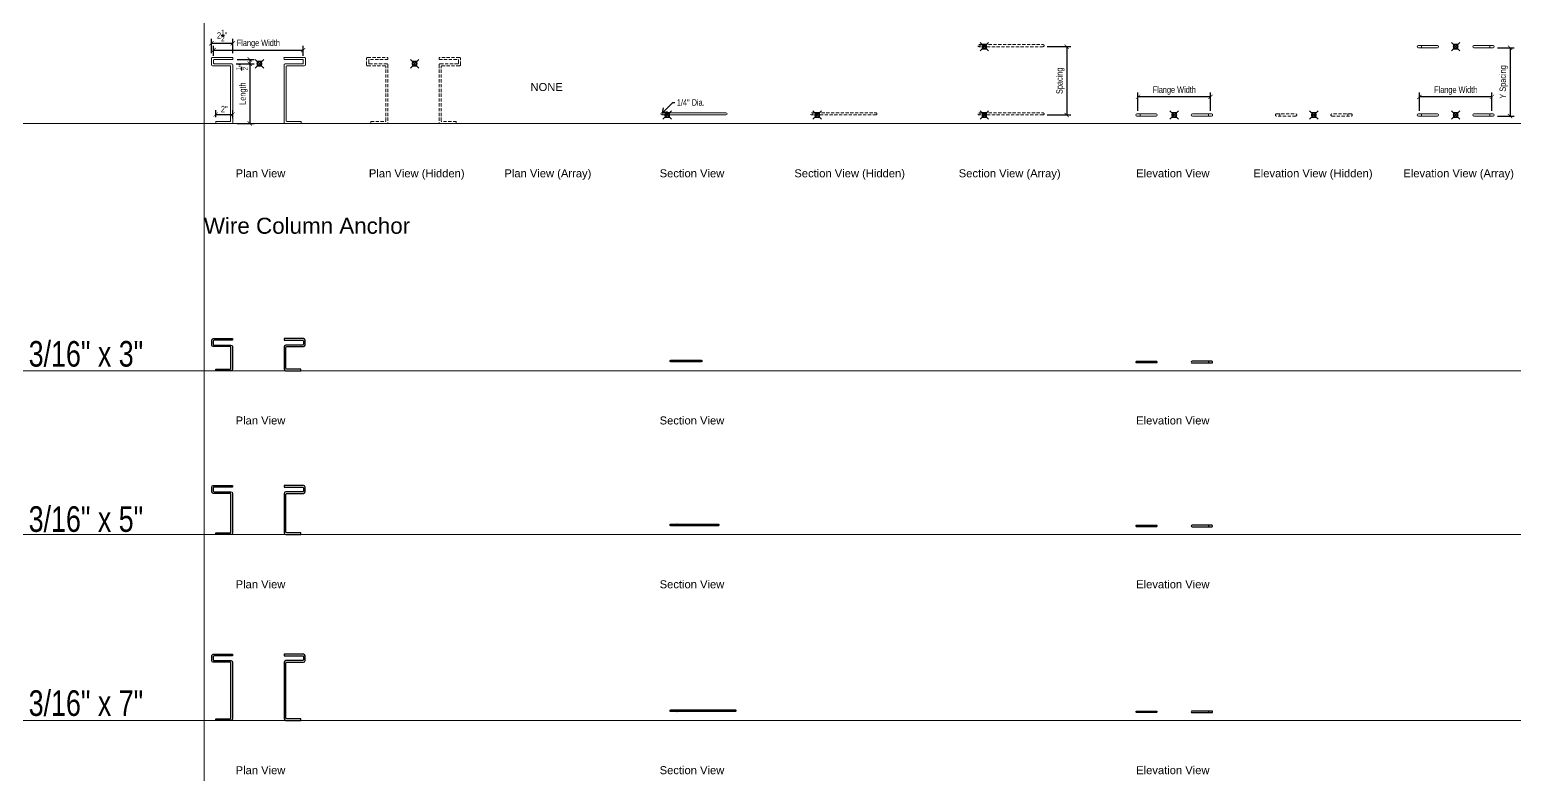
# Model space of a CAD drawing. Header units: inches. Extents: x 46 to 220, y -126 to 64.
# Drawn here: x 46 to 219.9, y -22.9 to 64.3 of the extents above; entities that cross this region are included whole.
import ezdxf
from ezdxf.enums import TextEntityAlignment as Align

# ---------------------------------------------------------------- set-up
doc = ezdxf.new("R2010")
doc.units = ezdxf.units.IN
doc.header["$LTSCALE"] = 48
doc.header["$MEASUREMENT"] = 0
doc.header["$PDMODE"] = 99
doc.header["$PDSIZE"] = 0.5
doc.linetypes.add('HIDDEN2', pattern=[0.1875, 0.125, -0.0625])
for name, color, linetype, lineweight in [('A-Anno-Dims', 211, 'Continuous', 25), ('A-Detl-Fine', 90, 'Continuous', 18), ('G-Anno-Ttlb', 213, 'Continuous', 50)]:
    doc.layers.add(name, color=color, linetype=linetype, lineweight=lineweight)
doc.layers.add('G-Anno-Nplt', color=140, linetype='Continuous', lineweight=18, plot=False)
doc.styles.add('Arch-Dim', font='arial.ttf', dxfattribs={"width": 0.75})
doc.styles.add('RomanS', font='romans.shx')
doc.dimstyles.new('Aec-Arch-I-96', dxfattribs={"dimscale": 96, "dimtxt": 0.09375, "dimasz": 0.0625, "dimexe": 0.0625, "dimexo": 0.0625, "dimgap": 0.03125, "dimtad": 1, "dimdec": 4, "dimzin": 3, "dimdsep": 46, "dimlunit": 4, "dimtxsty": 'Arch-Dim', "dimblk": 'ARCHTICK', "dimcen": 0.09375, "dimazin": 2, "dimtfac": 0.75, "dimtdec": 4, "dimtix": 1, "dimtmove": 2, "dimatfit": 2, "dimfxl": 1, "dimtolj": 1, "dimtzin": 0, "dimarcsym": 0})
doc.dimstyles.new('Aec-Arch-I-96$7', dxfattribs={"dimscale": 96, "dimtxt": 0.09375, "dimasz": 0.0625, "dimexe": 0.0625, "dimexo": 0.0625, "dimgap": 0.03125, "dimtad": 0, "dimdec": 4, "dimzin": 3, "dimdsep": 46, "dimlunit": 4, "dimtxsty": 'Arch-Dim', "dimblk": 'ARCHTICK', "dimcen": 0.09375, "dimazin": 2, "dimtfac": 0.75, "dimtdec": 4, "dimtix": 1, "dimtmove": 2, "dimatfit": 2, "dimfxl": 1, "dimtolj": 1, "dimtzin": 0, "dimarcsym": 0})

# ---------------------------------------------------------------- blocks, each defined once
blk = doc.blocks.new('Anno_Title_T2')
at = {"color": 0, "linetype": 'ByBlock', "lineweight": -2, "style": 'RomanS'}
blk.add_attdef('TITLE', (0, 0.5), '', height=1.25, dxfattribs=at)
blk.add_attdef('SCALE', text='', height=0.75, dxfattribs=at).set_placement((0, -0.5), align=Align.TOP_LEFT)
blk = doc.blocks.new('_ArchTick')
at = {"color": 0, "linetype": 'ByBlock', "const_width": 0.15}
blk.add_lwpolyline([(-0.5, -0.5), (0.5, 0.5)], dxfattribs=at)
blk = doc.blocks.new('*D4')
at = {"layer": 'A-Anno-Dims', "color": 8, "lineweight": -2, "transparency": 16777216}
for p, q in [((67.24, 61.55), (67.24, 63.2)), ((67.24, 62.7), (69.74, 62.7)), ((69.74, 61.55), (69.74, 63.2))]:
    blk.add_line(p, q, dxfattribs=at)
at = {"layer": 'Defpoints', "color": 0, "transparency": 16777216}
for p in [(69.74, 62.7), (67.24, 61.05), (69.74, 61.05)]:
    blk.add_point(p, dxfattribs=at)
at = {"layer": 'A-Anno-Dims', "color": 8, "lineweight": -2, "transparency": 16777216, "xscale": 0.5, "yscale": 0.5, "zscale": 0.5, "rotation": 180}
blk.add_blockref('_ArchTick', (67.24, 62.7), dxfattribs=at)
at = {"layer": 'A-Anno-Dims', "color": 8, "lineweight": -2, "transparency": 16777216, "xscale": 0.5, "yscale": 0.5, "zscale": 0.5}
blk.add_blockref('_ArchTick', (69.74, 62.7), dxfattribs=at)
at = {"layer": 'A-Anno-Dims', "color": 0, "transparency": 16777216, "insert": (68.49, 63.61), "char_height": 0.75, "attachment_point": 5, "style": 'Arch-Dim'}
blk.add_mtext('\\A1;2{\\H0.750000x;\\S1/2;}"', dxfattribs=at)
blk = doc.blocks.new('_Open90')
at = {"color": 0, "linetype": 'ByBlock', "lineweight": -2}
for p, q in [((0, 0), (-1, 0)), ((-0.5, 0.5), (0, 0)), ((0, 0), (-0.5, -0.5))]:
    blk.add_line(p, q, dxfattribs=at)
blk = doc.blocks.new('*D10')
at = {"layer": 'A-Anno-Dims', "color": 8, "lineweight": -2, "transparency": 16777216}
for p, q in [((70.12, 60.3), (72.23, 60.3)), ((70.24, 60.8), (72.23, 60.8)), ((71.73, 60.8), (71.73, 60.3))]:
    blk.add_line(p, q, dxfattribs=at)
at = {"layer": 'Defpoints', "color": 0, "transparency": 16777216}
for p in [(69.62, 60.3), (69.74, 60.8), (71.73, 60.3)]:
    blk.add_point(p, dxfattribs=at)
at = {"layer": 'A-Anno-Dims', "color": 8, "lineweight": -2, "transparency": 16777216, "xscale": 0.5, "yscale": 0.5, "zscale": 0.5}
for p, rotation in [((71.73, 60.8), 90), ((71.73, 60.3), 270)]:
    blk.add_blockref('_ArchTick', p, dxfattribs=dict(at, rotation=rotation))
at = {"layer": 'A-Anno-Dims', "color": 0, "transparency": 16777216, "insert": (70.82, 59.88), "char_height": 0.75, "attachment_point": 5, "rotation": 90, "style": 'Arch-Dim'}
blk.add_mtext('\\A1;{\\H0.750000x;\\S1/2;}"', dxfattribs=at)
blk = doc.blocks.new('*D5')
at = {"layer": 'A-Anno-Dims', "color": 8, "lineweight": -2, "transparency": 16777216}
for p, q in [((70.12, 60.3), (72.23, 60.3)), ((71.73, 60.3), (71.73, 53.3)), ((70.24, 53.3), (72.23, 53.3))]:
    blk.add_line(p, q, dxfattribs=at)
at = {"layer": 'Defpoints', "color": 0, "transparency": 16777216}
for p in [(69.62, 60.3), (69.74, 53.3), (71.73, 53.3)]:
    blk.add_point(p, dxfattribs=at)
at = {"layer": 'A-Anno-Dims', "color": 8, "lineweight": -2, "transparency": 16777216, "xscale": 0.5, "yscale": 0.5, "zscale": 0.5}
for p, rotation in [((71.73, 60.3), 90), ((71.73, 53.3), 270)]:
    blk.add_blockref('_ArchTick', p, dxfattribs=dict(at, rotation=rotation))
at = {"layer": 'A-Anno-Dims', "color": 0, "transparency": 16777216, "insert": (71, 56.8), "char_height": 0.75, "attachment_point": 5, "rotation": 90, "style": 'Arch-Dim'}
blk.add_mtext('\\A1;Length', dxfattribs=at)
blk = doc.blocks.new('*D6')
at = {"layer": 'A-Anno-Dims', "color": 8, "lineweight": -2, "transparency": 16777216}
for p, q in [((67.74, 54.05), (67.74, 54.86)), ((67.74, 54.36), (69.74, 54.36)), ((69.74, 53.92), (69.74, 54.86))]:
    blk.add_line(p, q, dxfattribs=at)
at = {"layer": 'Defpoints', "color": 0, "transparency": 16777216}
for p in [(69.74, 54.36), (67.74, 53.55), (69.74, 53.42)]:
    blk.add_point(p, dxfattribs=at)
at = {"layer": 'A-Anno-Dims', "color": 8, "lineweight": -2, "transparency": 16777216, "xscale": 0.5, "yscale": 0.5, "zscale": 0.5, "rotation": 180}
blk.add_blockref('_ArchTick', (67.74, 54.36), dxfattribs=at)
at = {"layer": 'A-Anno-Dims', "color": 8, "lineweight": -2, "transparency": 16777216, "xscale": 0.5, "yscale": 0.5, "zscale": 0.5}
blk.add_blockref('_ArchTick', (69.74, 54.36), dxfattribs=at)
at = {"layer": 'A-Anno-Dims', "color": 0, "transparency": 16777216, "insert": (68.74, 54.99), "char_height": 0.75, "attachment_point": 5, "style": 'Arch-Dim'}
blk.add_mtext('\\A1;2"', dxfattribs=at)
blk = doc.blocks.new('*D11')
at = {"layer": 'A-Anno-Dims', "color": 8, "lineweight": -2, "transparency": 16777216}
for p, q in [((67.49, 61.23), (67.49, 62.39)), ((67.49, 61.89), (77.99, 61.89)), ((77.99, 61.23), (77.99, 62.39))]:
    blk.add_line(p, q, dxfattribs=at)
at = {"layer": 'Defpoints', "color": 0, "transparency": 16777216}
for p in [(77.99, 61.89), (67.49, 60.73), (77.99, 60.73)]:
    blk.add_point(p, dxfattribs=at)
at = {"layer": 'A-Anno-Dims', "color": 8, "lineweight": -2, "transparency": 16777216, "xscale": 0.5, "yscale": 0.5, "zscale": 0.5, "rotation": 180}
blk.add_blockref('_ArchTick', (67.49, 61.89), dxfattribs=at)
at = {"layer": 'A-Anno-Dims', "color": 8, "lineweight": -2, "transparency": 16777216, "xscale": 0.5, "yscale": 0.5, "zscale": 0.5}
blk.add_blockref('_ArchTick', (77.99, 61.89), dxfattribs=at)
at = {"layer": 'A-Anno-Dims', "color": 0, "transparency": 16777216, "insert": (72.74, 62.63), "char_height": 0.75, "attachment_point": 5, "style": 'Arch-Dim'}
blk.add_mtext('\\A1;Flange Width', dxfattribs=at)
blk = doc.blocks.new('*D12')
at = {"layer": 'A-Anno-Dims', "color": 8, "lineweight": -2, "transparency": 16777216}
for p, q in [((165.16, 62.3), (167.93, 62.3)), ((167.43, 62.3), (167.43, 54.3)), ((165.16, 54.3), (167.93, 54.3))]:
    blk.add_line(p, q, dxfattribs=at)
at = {"layer": 'Defpoints', "color": 0, "transparency": 16777216}
for p in [(164.66, 62.3), (164.66, 54.3), (167.43, 54.3)]:
    blk.add_point(p, dxfattribs=at)
at = {"layer": 'A-Anno-Dims', "color": 8, "lineweight": -2, "transparency": 16777216, "xscale": 0.5, "yscale": 0.5, "zscale": 0.5}
for p, rotation in [((167.43, 62.3), 90), ((167.43, 54.3), 270)]:
    blk.add_blockref('_ArchTick', p, dxfattribs=dict(at, rotation=rotation))
at = {"layer": 'A-Anno-Dims', "color": 0, "transparency": 16777216, "insert": (166.69, 58.3), "char_height": 0.75, "attachment_point": 5, "rotation": 90, "style": 'Arch-Dim'}
blk.add_mtext('\\A1;Spacing', dxfattribs=at)
blk = doc.blocks.new('*D7')
at = {"layer": 'A-Anno-Dims', "color": 8, "lineweight": -2, "transparency": 16777216}
for p, q in [((175.78, 54.8), (175.78, 56.92)), ((184.28, 56.42), (175.78, 56.42)), ((184.28, 54.8), (184.28, 56.92))]:
    blk.add_line(p, q, dxfattribs=at)
at = {"layer": 'Defpoints', "color": 0, "transparency": 16777216}
for p in [(175.78, 56.42), (175.78, 54.3), (184.28, 54.3)]:
    blk.add_point(p, dxfattribs=at)
at = {"layer": 'A-Anno-Dims', "color": 8, "lineweight": -2, "transparency": 16777216, "xscale": 0.5, "yscale": 0.5, "zscale": 0.5, "rotation": 180}
blk.add_blockref('_ArchTick', (175.78, 56.42), dxfattribs=at)
at = {"layer": 'A-Anno-Dims', "color": 8, "lineweight": -2, "transparency": 16777216, "xscale": 0.5, "yscale": 0.5, "zscale": 0.5}
blk.add_blockref('_ArchTick', (184.28, 56.42), dxfattribs=at)
at = {"layer": 'A-Anno-Dims', "color": 0, "transparency": 16777216, "insert": (180.03, 57.15), "char_height": 0.75, "attachment_point": 5, "style": 'Arch-Dim'}
blk.add_mtext('\\A1;Flange Width', dxfattribs=at)
blk = doc.blocks.new('*D8')
at = {"layer": 'A-Anno-Dims', "color": 8, "lineweight": -2, "transparency": 16777216}
for p, q in [((217.89, 62.17), (219.86, 62.17)), ((219.36, 62.17), (219.36, 54.17)), ((217.89, 54.17), (219.86, 54.17))]:
    blk.add_line(p, q, dxfattribs=at)
at = {"layer": 'Defpoints', "color": 0, "transparency": 16777216}
for p in [(217.39, 62.17), (217.39, 54.17), (219.36, 54.17)]:
    blk.add_point(p, dxfattribs=at)
at = {"layer": 'A-Anno-Dims', "color": 8, "lineweight": -2, "transparency": 16777216, "xscale": 0.5, "yscale": 0.5, "zscale": 0.5}
for p, rotation in [((219.36, 62.17), 90), ((219.36, 54.17), 270)]:
    blk.add_blockref('_ArchTick', p, dxfattribs=dict(at, rotation=rotation))
at = {"layer": 'A-Anno-Dims', "color": 0, "transparency": 16777216, "insert": (218.62, 58.17), "char_height": 0.75, "attachment_point": 5, "rotation": 90, "style": 'Arch-Dim'}
blk.add_mtext('\\A1;Y Spacing', dxfattribs=at)
blk = doc.blocks.new('*D9')
at = {"layer": 'A-Anno-Dims', "color": 8, "lineweight": -2, "transparency": 16777216}
for p, q in [((208.75, 54.8), (208.75, 56.92)), ((217.25, 56.42), (208.75, 56.42)), ((217.25, 54.8), (217.25, 56.92))]:
    blk.add_line(p, q, dxfattribs=at)
at = {"layer": 'Defpoints', "color": 0, "transparency": 16777216}
for p in [(208.75, 56.42), (208.75, 54.3), (217.25, 54.3)]:
    blk.add_point(p, dxfattribs=at)
at = {"layer": 'A-Anno-Dims', "color": 8, "lineweight": -2, "transparency": 16777216, "xscale": 0.5, "yscale": 0.5, "zscale": 0.5, "rotation": 180}
blk.add_blockref('_ArchTick', (208.75, 56.42), dxfattribs=at)
at = {"layer": 'A-Anno-Dims', "color": 8, "lineweight": -2, "transparency": 16777216, "xscale": 0.5, "yscale": 0.5, "zscale": 0.5}
blk.add_blockref('_ArchTick', (217.25, 56.42), dxfattribs=at)
at = {"layer": 'A-Anno-Dims', "color": 0, "transparency": 16777216, "insert": (213, 57.15), "char_height": 0.75, "attachment_point": 5, "style": 'Arch-Dim'}
blk.add_mtext('\\A1;Flange Width', dxfattribs=at)
blk = doc.blocks.new('AecDtl_.1875x3WireColumnAnchorPlanRight')
at = {"color": 0, "linetype": 'ByBlock', "lineweight": -2, "ltscale": 0.0625}
blk.add_lwpolyline([(-2.25, 0.75), (-2.25, 0.5625), (-0.09375, 0.5625, -0.414213562), (0, 0.46875), (0, 0.09375, -0.414213562), (-0.09375, 0), (-2.0625, 0, 0.414213562), (-2.25, -0.1875), (-2.25, -2.8125, 0.414213562), (-2.0625, -3), (-0.3125, -3), (-0.3125, -2.8125), (-1.96875, -2.8125, -0.414213562), (-2.0625, -2.71875), (-2.0625, -0.28125, -0.414213562), (-1.96875, -0.1875), (0, -0.1875, 0.414213562), (0.1875, 0), (0.1875, 0.5625, 0.414213562), (0, 0.75)], format="xyb", close=True, dxfattribs=at)
blk = doc.blocks.new('AecDtl_WireColumnAnchorPlanLeft')
at = {"color": 0, "linetype": 'ByBlock', "lineweight": -2, "ltscale": 0.0625}
blk.add_lwpolyline([(2.25, 0.75), (2.25, 0.5625), (0.09375, 0.5625, 0.414213562), (0, 0.46875), (0, 0.09375, 0.414213562), (0.09375, 0), (2.0625, 0, -0.414213562), (2.25, -0.1875), (2.25, -2.8125, -0.414213562), (2.0625, -3), (0.3125, -3), (0.3125, -2.8125), (1.96875, -2.8125, 0.414213562), (2.0625, -2.71875), (2.0625, -0.28125, 0.414213562), (1.96875, -0.1875), (0, -0.1875, -0.414213562), (-0.1875, 0), (-0.1875, 0.5625, -0.414213562), (0, 0.75)], format="xyb", close=True, dxfattribs=at)
blk = doc.blocks.new('AecDtl_.1875x3WireColumnAnchorPlanLeft')
at = {"color": 0, "linetype": 'ByBlock', "lineweight": -2, "ltscale": 0.0625}
blk.add_blockref('AecDtl_WireColumnAnchorPlanLeft', (0, 0), dxfattribs=at)
blk = doc.blocks.new('AecDtl_.1875x3WireColumnAnchorElevationLeft')
at = {"color": 0, "linetype": 'ByBlock', "lineweight": -2, "ltscale": 0.0625}
blk.add_lwpolyline([(-0.09375, 0.1875), (2.21875, 0.1875, -1), (2.21875, 0), (-0.09375, 0, -1)], format="xyb", close=True, dxfattribs=at)
blk.add_lwpolyline([(0.3125, 0.1875), (0.3125, 0)], dxfattribs=at)
blk = doc.blocks.new('AecDtl_.1875x3WireColumnAnchorElevationRight')
at = {"color": 0, "linetype": 'ByBlock', "lineweight": -2, "ltscale": 0.0625}
blk.add_lwpolyline([(0.09375, 0.1875), (-2.21875, 0.1875, 1), (-2.21875, 0), (0.09375, 0, 1)], format="xyb", close=True, dxfattribs=at)
blk.add_lwpolyline([(-0.3125, 0.1875), (-0.3125, 0)], dxfattribs=at)
blk = doc.blocks.new('AecDtl_.1875x5WireColumnAnchorElevationLeft')
at = {"color": 0, "linetype": 'ByBlock', "lineweight": -2, "ltscale": 0.0625}
blk.add_lwpolyline([(-0.09375, 0.1875), (2.21875, 0.1875, -1), (2.21875, 0), (-0.09375, 0, -1)], format="xyb", close=True, dxfattribs=at)
blk.add_lwpolyline([(0.3125, 0.1875), (0.3125, 0)], dxfattribs=at)
blk = doc.blocks.new('AecDtl_.1875x5WireColumnAnchorElevationRight')
at = {"color": 0, "linetype": 'ByBlock', "lineweight": -2, "ltscale": 0.0625}
blk.add_lwpolyline([(0.09375, 0.1875), (-2.21875, 0.1875, 1), (-2.21875, 0), (0.09375, 0, 1)], format="xyb", close=True, dxfattribs=at)
blk.add_lwpolyline([(-0.3125, 0.1875), (-0.3125, 0)], dxfattribs=at)
blk = doc.blocks.new('AecDtl_.1875x7WireColumnAnchorElevationLeft')
at = {"color": 0, "linetype": 'ByBlock', "lineweight": -2, "ltscale": 0.0625}
blk.add_lwpolyline([(-0.09375, 0.1875), (2.21875, 0.1875, -1), (2.21875, 0), (-0.09375, 0, -1)], format="xyb", close=True, dxfattribs=at)
blk.add_lwpolyline([(0.3125, 0.1875), (0.3125, 0)], dxfattribs=at)
blk = doc.blocks.new('AecDtl_.1875x7WireColumnAnchorElevationRight')
at = {"color": 0, "linetype": 'ByBlock', "lineweight": -2, "ltscale": 0.0625}
blk.add_lwpolyline([(0.09375, 0.1875), (-2.21875, 0.1875, 1), (-2.21875, 0), (0.09375, 0, 1)], format="xyb", close=True, dxfattribs=at)
blk.add_lwpolyline([(-0.3125, 0.1875), (-0.3125, 0)], dxfattribs=at)
blk = doc.blocks.new('AecDtl_.1875x5WireColumnAnchorPlanLeft')
at = {"color": 0, "linetype": 'ByBlock', "lineweight": -2, "ltscale": 0.0625}
blk.add_lwpolyline([(2.25, 0.75), (2.25, 0.5625), (0.09375, 0.5625, 0.414213562), (0, 0.46875), (0, 0.09375, 0.414213562), (0.09375, 0), (2.0625, 0, -0.414213562), (2.25, -0.1875), (2.25, -4.8125, -0.414213562), (2.0625, -5), (0.3125, -5), (0.3125, -4.8125), (1.96875, -4.8125, 0.414213562), (2.0625, -4.71875), (2.0625, -0.28125, 0.414213562), (1.96875, -0.1875), (0, -0.1875, -0.414213562), (-0.1875, 0), (-0.1875, 0.5625, -0.414213562), (0, 0.75)], format="xyb", close=True, dxfattribs=at)
blk = doc.blocks.new('AecDtl_.1875x5WireColumnAnchorPlanRight')
at = {"color": 0, "linetype": 'ByBlock', "lineweight": -2, "ltscale": 0.0625}
blk.add_lwpolyline([(-2.25, 0.75), (-2.25, 0.5625), (-0.09375, 0.5625, -0.414213562), (0, 0.46875), (0, 0.09375, -0.414213562), (-0.09375, 0), (-2.0625, 0, 0.414213562), (-2.25, -0.1875), (-2.25, -4.8125, 0.414213562), (-2.0625, -5), (-0.3125, -5), (-0.3125, -4.8125), (-1.96875, -4.8125, -0.414213562), (-2.0625, -4.71875), (-2.0625, -0.28125, -0.414213562), (-1.96875, -0.1875), (0, -0.1875, 0.414213562), (0.1875, 0), (0.1875, 0.5625, 0.414213562), (0, 0.75)], format="xyb", close=True, dxfattribs=at)
blk = doc.blocks.new('AecDtl_.1875x7WireColumnAnchorPlanLeft')
at = {"color": 0, "linetype": 'ByBlock', "lineweight": -2, "ltscale": 0.0625}
blk.add_lwpolyline([(2.25, 0.75), (2.25, 0.5625), (0.09375, 0.5625, 0.414213562), (0, 0.46875), (0, 0.09375, 0.414213562), (0.09375, 0), (2.0625, 0, -0.414213562), (2.25, -0.1875), (2.25, -6.8125, -0.414213562), (2.0625, -7), (0.3125, -7), (0.3125, -6.8125), (1.96875, -6.8125, 0.414213562), (2.0625, -6.71875), (2.0625, -0.28125, 0.414213562), (1.96875, -0.1875), (0, -0.1875, -0.414213562), (-0.1875, 0), (-0.1875, 0.5625, -0.414213562), (0, 0.75)], format="xyb", close=True, dxfattribs=at)
blk = doc.blocks.new('AecDtl_.1875x7WireColumnAnchorPlanRight')
at = {"color": 0, "linetype": 'ByBlock', "lineweight": -2, "ltscale": 0.0625}
blk.add_lwpolyline([(-2.25, 0.75), (-2.25, 0.5625), (-0.09375, 0.5625, -0.414213562), (0, 0.46875), (0, 0.09375, -0.414213562), (-0.09375, 0), (-2.0625, 0, 0.414213562), (-2.25, -0.1875), (-2.25, -6.8125, 0.414213562), (-2.0625, -7), (-0.3125, -7), (-0.3125, -6.8125), (-1.96875, -6.8125, -0.414213562), (-2.0625, -6.71875), (-2.0625, -0.28125, -0.414213562), (-1.96875, -0.1875), (0, -0.1875, 0.414213562), (0.1875, 0), (0.1875, 0.5625, 0.414213562), (0, 0.75)], format="xyb", close=True, dxfattribs=at)
blk = doc.blocks.new('AecDtl_.1875x7WireColumnAnchorSection')
at = {"color": 0, "linetype": 'ByBlock', "lineweight": -2, "ltscale": 0.0625}
blk.add_lwpolyline([(-0.65625, 0.15625), (6.90625, 0.15625, -1), (6.90625, -0.03125), (-0.65625, -0.03125)], format="xyb", dxfattribs=at)
blk.add_circle((-0.65625, 0.0625), 0.09375, dxfattribs=at)
blk.add_arc((0.09375, 0.0625), 0.09375, 90, 270, dxfattribs=at)
blk = doc.blocks.new('AecDtl_.1875x5WireColumnAnchorSection')
at = {"color": 0, "linetype": 'ByBlock', "lineweight": -2, "ltscale": 0.0625}
blk.add_lwpolyline([(-0.65625, 0.1875), (4.90625, 0.1875, -1), (4.90625, 0), (-0.65625, 0)], format="xyb", dxfattribs=at)
blk.add_circle((-0.65625, 0.09375), 0.09375, dxfattribs=at)
blk.add_arc((0.09375, 0.09375), 0.09375, 90, 270, dxfattribs=at)
blk = doc.blocks.new('AecDtl_.1875x3WireColumnAnchorSection')
at = {"color": 0, "linetype": 'ByBlock', "lineweight": -2, "ltscale": 0.0625}
blk.add_lwpolyline([(-0.65625, 0.1875), (2.90625, 0.1875, -1), (2.90625, 0), (-0.65625, 0)], format="xyb", dxfattribs=at)
blk.add_circle((-0.65625, 0.09375), 0.09375, dxfattribs=at)
blk.add_arc((0.09375, 0.09375), 0.09375, 90, 270, dxfattribs=at)

msp = doc.modelspace()

# ---------------------------------------------------------------- linework, layer by layer
at = {"layer": 'A-Anno-Dims'}
for p in [(157.78092, 62.29723), (212.99631, 62.29723), (72.86618, 60.29723), (91.04272, 60.29723), (120.63698, 54.29723), (138.20363, 54.29723), (157.78092, 54.29723), (180.02741, 54.29723), (196.37963, 54.29723), (212.99631, 54.29723)]:
    msp.add_point(p, dxfattribs=at)
at = {"layer": 'A-Detl-Fine'}
for points in [[(69.7439, 61.04723), (69.74118, 60.79723), (67.55368, 60.79723, 0.414213562), (67.49118, 60.73473), (67.49118, 60.35973, 0.414213562), (67.55368, 60.29723), (69.61618, 60.29723, -0.414213562), (69.74118, 60.17223), (69.74118, 53.42223, -0.414213562), (69.61618, 53.29723), (67.74118, 53.29723), (67.74118, 53.54723), (69.42868, 53.54723, 0.414213562), (69.49118, 53.60973), (69.49118, 59.98473, 0.414213562), (69.42868, 60.04723), (67.36618, 60.04723, -0.414213562), (67.24118, 60.17223), (67.24118, 60.92223, -0.414213562), (67.36618, 61.04723), (69.74118, 61.04723)], [(75.73845, 61.04723), (75.74118, 60.79723), (77.92868, 60.79723, -0.414213562), (77.99118, 60.73473), (77.99118, 60.35973, -0.414213562), (77.92868, 60.29723), (75.86618, 60.29723, 0.414213562), (75.74118, 60.17223), (75.74118, 53.42223, 0.414213562), (75.86618, 53.29723), (77.74118, 53.29723), (77.74118, 53.54723), (76.05368, 53.54723, -0.414213562), (75.99118, 53.60973), (75.99118, 59.98473, -0.414213562), (76.05368, 60.04723), (78.11618, 60.04723, 0.414213562), (78.24118, 60.17223), (78.24118, 60.92223, 0.414213562), (78.11618, 61.04723), (75.74118, 61.04723)], [(120.01198, 54.54723), (127.51198, 54.54723, -1), (127.51198, 54.29723), (120.01198, 54.29723)]]:
    msp.add_lwpolyline(points, format="xyb", dxfattribs=at)
at = {"layer": 'A-Detl-Fine', "linetype": 'HIDDEN2', "ltscale": 0.0625}
for points in [[(87.92044, 61.04723), (87.91772, 60.79723), (85.73022, 60.79723, 0.414213562), (85.66772, 60.73473), (85.66772, 60.35973, 0.414213562), (85.73022, 60.29723), (87.79272, 60.29723, -0.414213562), (87.91772, 60.17223), (87.91772, 53.42223, -0.414213562), (87.79272, 53.29723), (85.91772, 53.29723), (85.91772, 53.54723), (87.60522, 53.54723, 0.414213562), (87.66772, 53.60973), (87.66772, 59.98473, 0.414213562), (87.60522, 60.04723), (85.54272, 60.04723, -0.414213562), (85.41772, 60.17223), (85.41772, 60.92223, -0.414213562), (85.54272, 61.04723), (87.91772, 61.04723)], [(93.91499, 61.04723), (93.91772, 60.79723), (96.10522, 60.79723, -0.414213562), (96.16772, 60.73473), (96.16772, 60.35973, -0.414213562), (96.10522, 60.29723), (94.04272, 60.29723, 0.414213562), (93.91772, 60.17223), (93.91772, 53.42223, 0.414213562), (94.04272, 53.29723), (95.91772, 53.29723), (95.91772, 53.54723), (94.23022, 53.54723, -0.414213562), (94.16772, 53.60973), (94.16772, 59.98473, -0.414213562), (94.23022, 60.04723), (96.29272, 60.04723, 0.414213562), (96.41772, 60.17223), (96.41772, 60.92223, 0.414213562), (96.29272, 61.04723), (93.91772, 61.04723)], [(157.15592, 62.54723), (164.65592, 62.54723, -1), (164.65592, 62.29723), (157.15592, 62.29723)], [(137.57863, 54.54723), (145.07863, 54.54723, -1), (145.07863, 54.29723), (137.57863, 54.29723)], [(157.15592, 54.54723), (164.65592, 54.54723, -1), (164.65592, 54.29723), (157.15592, 54.29723)]]:
    msp.add_lwpolyline(points, format="xyb", dxfattribs=at)
at = {"layer": 'A-Detl-Fine'}
for points in [[(208.62131, 62.42223), (210.87131, 62.42223, -1), (210.87131, 62.17223), (208.62131, 62.17223, -1)], [(217.37131, 62.42223), (215.12131, 62.42223, 1), (215.12131, 62.17223), (217.37131, 62.17223, 1)], [(175.65241, 54.42223), (177.90241, 54.42223, -1), (177.90241, 54.17223), (175.65241, 54.17223, -1)], [(184.40241, 54.42223), (182.15241, 54.42223, 1), (182.15241, 54.17223), (184.40241, 54.17223, 1)], [(208.62131, 54.42223), (210.87131, 54.42223, -1), (210.87131, 54.17223), (208.62131, 54.17223, -1)], [(217.37131, 54.42223), (215.12131, 54.42223, 1), (215.12131, 54.17223), (217.37131, 54.17223, 1)]]:
    msp.add_lwpolyline(points, format="xyb", close=True, dxfattribs=at)
for points in [[(208.99631, 62.42223), (208.99631, 62.17223)], [(216.99631, 62.42223), (216.99631, 62.17223)], [(176.02741, 54.42223), (176.02741, 54.17223)], [(184.02741, 54.42223), (184.02741, 54.17223)], [(208.99631, 54.42223), (208.99631, 54.17223)], [(216.99631, 54.42223), (216.99631, 54.17223)]]:
    msp.add_lwpolyline(points, dxfattribs=at)
at = {"layer": 'A-Detl-Fine', "linetype": 'HIDDEN2', "ltscale": 0.0625}
for points in [[(192.00463, 54.42223), (194.25463, 54.42223, -1), (194.25463, 54.17223), (192.00463, 54.17223, -1)], [(200.75463, 54.42223), (198.50463, 54.42223, 1), (198.50463, 54.17223), (200.75463, 54.17223, 1)]]:
    msp.add_lwpolyline(points, format="xyb", close=True, dxfattribs=at)
for points in [[(192.37963, 54.42223), (192.37963, 54.17223)], [(200.37963, 54.42223), (200.37963, 54.17223)]]:
    msp.add_lwpolyline(points, dxfattribs=at)
for centre in [(157.15592, 62.42223), (137.57863, 54.42223), (157.15592, 54.42223)]:
    msp.add_circle(centre, 0.125, dxfattribs=at)
at = {"layer": 'A-Detl-Fine'}
msp.add_circle((120.01198, 54.42223), 0.125, dxfattribs=at)
at = {"layer": 'A-Detl-Fine', "linetype": 'HIDDEN2', "ltscale": 0.0625}
for centre in [(157.90592, 62.42223), (138.32863, 54.42223), (157.90592, 54.42223)]:
    msp.add_arc(centre, 0.125, 90, 270, dxfattribs=at)
at = {"layer": 'A-Detl-Fine'}
msp.add_arc((120.76198, 54.42223), 0.125, 90, 270, dxfattribs=at)
at = {"layer": 'G-Anno-Nplt'}
for p, direction in [((66.40562, 298.01685), (0, -1)), ((1081.74279, 53.29723), (1, 0)), ((1081.74279, 24.34766), (1, 0)), ((1081.74279, 5.1586), (1, 0)), ((1081.74279, -16.61708), (1, 0))]:
    msp.add_xline(p, direction, dxfattribs=at)

# ---------------------------------------------------------------- block references
for name, p in [('AecDtl_.1875x3WireColumnAnchorPlanLeft', (67.45993, 27.34766)), ('AecDtl_.1875x3WireColumnAnchorPlanRight', (78.02243, 27.34766)), ('AecDtl_.1875x3WireColumnAnchorSection', (121.71645, 25.37891)), ('AecDtl_.1875x3WireColumnAnchorElevationLeft', (175.71491, 25.25391)), ('AecDtl_.1875x3WireColumnAnchorElevationRight', (184.33991, 25.25391)), ('AecDtl_.1875x5WireColumnAnchorPlanLeft', (67.45993, 10.1586)), ('AecDtl_.1875x5WireColumnAnchorPlanRight', (78.02243, 10.1586)), ('AecDtl_.1875x5WireColumnAnchorSection', (121.71645, 6.18985)), ('AecDtl_.1875x5WireColumnAnchorElevationLeft', (175.71491, 6.06485)), ('AecDtl_.1875x5WireColumnAnchorElevationRight', (184.33991, 6.06485)), ('AecDtl_.1875x7WireColumnAnchorPlanLeft', (67.45993, -9.61708)), ('AecDtl_.1875x7WireColumnAnchorPlanRight', (78.02243, -9.61708)), ('AecDtl_.1875x7WireColumnAnchorSection', (121.71645, -15.55458)), ('AecDtl_.1875x7WireColumnAnchorElevationLeft', (175.71491, -15.71083)), ('AecDtl_.1875x7WireColumnAnchorElevationRight', (184.33991, -15.71083))]:
    msp.add_blockref(name, p)
at = {"layer": 'G-Anno-Ttlb'}
ref = msp.add_blockref('Anno_Title_T2', (104.61806, 56.72847), dxfattribs=dict(at, xscale=0.75, yscale=0.75, zscale=0.75))
ref.add_attrib('TITLE', 'NONE', (104.61806, 57.10347), dxfattribs={"layer": '0', "color": 0, "linetype": 'ByBlock', "lineweight": -2, "height": 0.9375, "style": 'Arch-Dim'})
ref = msp.add_blockref('Anno_Title_T2', (70.07676, 46.62189), dxfattribs=dict(at, xscale=0.75, yscale=0.75, zscale=0.75))
ref.add_attrib('TITLE', 'Plan View', (70.07676, 46.99689), dxfattribs={"layer": '0', "color": 0, "linetype": 'ByBlock', "lineweight": -2, "height": 0.9375, "style": 'Arch-Dim'})
ref = msp.add_blockref('Anno_Title_T2', (85.68761, 46.62189), dxfattribs=dict(at, xscale=0.75, yscale=0.75, zscale=0.75))
ref.add_attrib('TITLE', 'Plan View (Hidden)', (85.68761, 46.99689), dxfattribs={"layer": '0', "color": 0, "linetype": 'ByBlock', "lineweight": -2, "height": 0.9375, "style": 'Arch-Dim'})
ref = msp.add_blockref('Anno_Title_T2', (101.55819, 46.62189), dxfattribs=dict(at, xscale=0.75, yscale=0.75, zscale=0.75))
ref.add_attrib('TITLE', 'Plan View (Array)', (101.55819, 46.99689), dxfattribs={"layer": '0', "color": 0, "linetype": 'ByBlock', "lineweight": -2, "height": 0.9375, "style": 'Arch-Dim'})
ref = msp.add_blockref('Anno_Title_T2', (119.74607, 46.62189), dxfattribs=dict(at, xscale=0.75, yscale=0.75, zscale=0.75))
ref.add_attrib('TITLE', 'Section View', (119.74607, 46.99689), dxfattribs={"layer": '0', "color": 0, "linetype": 'ByBlock', "lineweight": -2, "height": 0.9375, "style": 'Arch-Dim'})
ref = msp.add_blockref('Anno_Title_T2', (135.52817, 46.62189), dxfattribs=dict(at, xscale=0.75, yscale=0.75, zscale=0.75))
ref.add_attrib('TITLE', 'Section View (Hidden)', (135.52817, 46.99689), dxfattribs={"layer": '0', "color": 0, "linetype": 'ByBlock', "lineweight": -2, "height": 0.9375, "style": 'Arch-Dim'})
ref = msp.add_blockref('Anno_Title_T2', (154.783, 46.62189), dxfattribs=dict(at, xscale=0.75, yscale=0.75, zscale=0.75))
ref.add_attrib('TITLE', 'Section View (Array)', (154.783, 46.99689), dxfattribs={"layer": '0', "color": 0, "linetype": 'ByBlock', "lineweight": -2, "height": 0.9375, "style": 'Arch-Dim'})
ref = msp.add_blockref('Anno_Title_T2', (175.57016, 46.62189), dxfattribs=dict(at, xscale=0.75, yscale=0.75, zscale=0.75))
ref.add_attrib('TITLE', 'Elevation View', (175.57016, 46.99689), dxfattribs={"layer": '0', "color": 0, "linetype": 'ByBlock', "lineweight": -2, "height": 0.9375, "style": 'Arch-Dim'})
ref = msp.add_blockref('Anno_Title_T2', (189.28867, 46.62189), dxfattribs=dict(at, xscale=0.75, yscale=0.75, zscale=0.75))
ref.add_attrib('TITLE', 'Elevation View (Hidden)', (189.28867, 46.99689), dxfattribs={"layer": '0', "color": 0, "linetype": 'ByBlock', "lineweight": -2, "height": 0.9375, "style": 'Arch-Dim'})
ref = msp.add_blockref('Anno_Title_T2', (206.86743, 46.62189), dxfattribs=dict(at, xscale=0.75, yscale=0.75, zscale=0.75))
ref.add_attrib('TITLE', 'Elevation View (Array)', (206.86743, 46.99689), dxfattribs={"layer": '0', "color": 0, "linetype": 'ByBlock', "lineweight": -2, "height": 0.9375, "style": 'Arch-Dim'})
ref = msp.add_blockref('Anno_Title_T2', (66.35577, 39.63555), dxfattribs=dict(at, xscale=1.5, yscale=1.5, zscale=1.5))
ref.add_attrib('TITLE', 'Wire Column Anchor', (66.35577, 40.38555), dxfattribs={"layer": '0', "color": 0, "linetype": 'ByBlock', "lineweight": -2, "height": 1.875, "style": 'Arch-Dim'})
ref = msp.add_blockref('Anno_Title_T2', (70.07676, 17.67231), dxfattribs=dict(at, xscale=0.75, yscale=0.75, zscale=0.75))
ref.add_attrib('TITLE', 'Plan View', (70.07676, 18.04731), dxfattribs={"layer": '0', "color": 0, "linetype": 'ByBlock', "lineweight": -2, "height": 0.9375, "style": 'Arch-Dim'})
ref = msp.add_blockref('Anno_Title_T2', (119.74607, 17.67231), dxfattribs=dict(at, xscale=0.75, yscale=0.75, zscale=0.75))
ref.add_attrib('TITLE', 'Section View', (119.74607, 18.04731), dxfattribs={"layer": '0', "color": 0, "linetype": 'ByBlock', "lineweight": -2, "height": 0.9375, "style": 'Arch-Dim'})
ref = msp.add_blockref('Anno_Title_T2', (175.57016, 17.67231), dxfattribs=dict(at, xscale=0.75, yscale=0.75, zscale=0.75))
ref.add_attrib('TITLE', 'Elevation View', (175.57016, 18.04731), dxfattribs={"layer": '0', "color": 0, "linetype": 'ByBlock', "lineweight": -2, "height": 0.9375, "style": 'Arch-Dim'})
ref = msp.add_blockref('Anno_Title_T2', (70.07676, -1.51674), dxfattribs=dict(at, xscale=0.75, yscale=0.75, zscale=0.75))
ref.add_attrib('TITLE', 'Plan View', (70.07676, -1.14174), dxfattribs={"layer": '0', "color": 0, "linetype": 'ByBlock', "lineweight": -2, "height": 0.9375, "style": 'Arch-Dim'})
ref = msp.add_blockref('Anno_Title_T2', (119.74607, -1.51674), dxfattribs=dict(at, xscale=0.75, yscale=0.75, zscale=0.75))
ref.add_attrib('TITLE', 'Section View', (119.74607, -1.14174), dxfattribs={"layer": '0', "color": 0, "linetype": 'ByBlock', "lineweight": -2, "height": 0.9375, "style": 'Arch-Dim'})
ref = msp.add_blockref('Anno_Title_T2', (175.57016, -1.51674), dxfattribs=dict(at, xscale=0.75, yscale=0.75, zscale=0.75))
ref.add_attrib('TITLE', 'Elevation View', (175.57016, -1.14174), dxfattribs={"layer": '0', "color": 0, "linetype": 'ByBlock', "lineweight": -2, "height": 0.9375, "style": 'Arch-Dim'})
ref = msp.add_blockref('Anno_Title_T2', (70.07676, -23.29243), dxfattribs=dict(at, xscale=0.75, yscale=0.75, zscale=0.75))
ref.add_attrib('TITLE', 'Plan View', (70.07676, -22.91743), dxfattribs={"layer": '0', "color": 0, "linetype": 'ByBlock', "lineweight": -2, "height": 0.9375, "style": 'Arch-Dim'})
ref = msp.add_blockref('Anno_Title_T2', (119.74607, -23.29243), dxfattribs=dict(at, xscale=0.75, yscale=0.75, zscale=0.75))
ref.add_attrib('TITLE', 'Section View', (119.74607, -22.91743), dxfattribs={"layer": '0', "color": 0, "linetype": 'ByBlock', "lineweight": -2, "height": 0.9375, "style": 'Arch-Dim'})
ref = msp.add_blockref('Anno_Title_T2', (175.57016, -23.29243), dxfattribs=dict(at, xscale=0.75, yscale=0.75, zscale=0.75))
ref.add_attrib('TITLE', 'Elevation View', (175.57016, -22.91743), dxfattribs={"layer": '0', "color": 0, "linetype": 'ByBlock', "lineweight": -2, "height": 0.9375, "style": 'Arch-Dim'})

# ---------------------------------------------------------------- texts
at = {"layer": 'A-Anno-Dims', "style": 'Arch-Dim', "width": 0.75}
for s, p in [('3/16" x 3"', (45.83081, 24.8199)), ('3/16" x 5"', (45.83081, 5.46684)), ('3/16" x 7"', (45.83081, -16.09099))]:
    msp.add_text(s, height=3, dxfattribs=at).set_placement(p)
at = {"layer": 'A-Anno-Dims', "insert": (121.76471, 56.14301), "char_height": 0.75, "attachment_point": 1, "style": 'Arch-Dim'}
msp.add_mtext('1/4" Dia.', dxfattribs=at)

# ---------------------------------------------------------------- dimensions: what is measured, and where the dimension line sits
at = {"layer": 'A-Anno-Dims'}
for base, p1, p2, picture, middle in [((69.74118, 62.70278), (67.24118, 61.04723), (69.74118, 61.04723), '*D4', (68.49118, 63.61133)), ((69.74118, 54.3638), (67.74118, 53.54723), (69.74118, 53.42223), '*D6', (68.74118, 54.99034))]:
    dim = msp.add_linear_dim(base=base, p1=p1, p2=p2, dimstyle='Aec-Arch-I-96', override={"dimscale": 8, "dimclrd": 8, "dimclre": 8, "dimldrblk": 'Open90'}, dxfattribs=at)
    dim.commit()
    dim.dimension.update_dxf_attribs({"geometry": picture, "text_midpoint": middle})
for base, p1, p2, picture, middle in [((77.99118, 61.89191), (67.49118, 60.73473), (77.99118, 60.73473), '*D11', (72.74118, 62.62716)), ((175.77741, 56.41742), (184.27741, 54.29723), (175.77741, 54.29723), '*D7', (180.02741, 57.15266)), ((208.74631, 56.41742), (217.24631, 54.29723), (208.74631, 54.29723), '*D9', (212.99631, 57.15266))]:
    dim = msp.add_linear_dim(base=base, p1=p1, p2=p2, text='Flange Width', dimstyle='Aec-Arch-I-96', override={"dimscale": 8, "dimclrd": 8, "dimclre": 8, "dimldrblk": 'Open90'}, dxfattribs=at)
    dim.commit()
    dim.dimension.update_dxf_attribs({"geometry": picture, "text_midpoint": middle})
dim = msp.add_linear_dim(base=(71.73098, 60.29723), p1=(69.74118, 60.79723), p2=(69.61618, 60.29723), angle=90, dimstyle='Aec-Arch-I-96', override={"dimscale": 8, "dimclrd": 8, "dimclre": 8, "dimldrblk": 'Open90'}, dxfattribs=at)
dim.commit()
dim.dimension.update_dxf_attribs({"geometry": '*D10', "text_midpoint": (70.82243, 59.87784), "dimtype": 160})
for base, p1, p2, text, picture, middle in [((167.43029, 54.29723), (164.65592, 62.29723), (164.65592, 54.29723), 'Spacing', '*D12', (166.68864, 58.29723)), ((219.36379, 54.173), (217.38511, 62.173), (217.38511, 54.173), 'Y Spacing', '*D8', (218.62214, 58.173)), ((71.73098, 53.29723), (69.61618, 60.29723), (69.74118, 53.29723), 'Length', '*D5', (70.99574, 56.79723))]:
    dim = msp.add_linear_dim(base=base, p1=p1, p2=p2, angle=90, text=text, dimstyle='Aec-Arch-I-96', override={"dimscale": 8, "dimclrd": 8, "dimclre": 8, "dimldrblk": 'Open90'}, dxfattribs=at)
    dim.commit()
    dim.dimension.update_dxf_attribs({"geometry": picture, "text_midpoint": middle})

# ---------------------------------------------------------------- leaders
at = {"layer": 'A-Detl-Fine', "annotation_type": 0, "has_hookline": 1, "hookline_direction": 0, "text_width": 2.83322}
msp.add_leader([(120.07756, 54.54352), (121.30206, 55.76801), (121.51471, 55.76801)], dimstyle='Aec-Arch-I-96$7', override={"dimscale": 8, "dimgap": 0.03125, "dimtad": 0, "dimclrd": 8, "dimclre": 8, "dimldrblk": 'Open90'}, dxfattribs=at)

doc.saveas('drawing.dxf')
